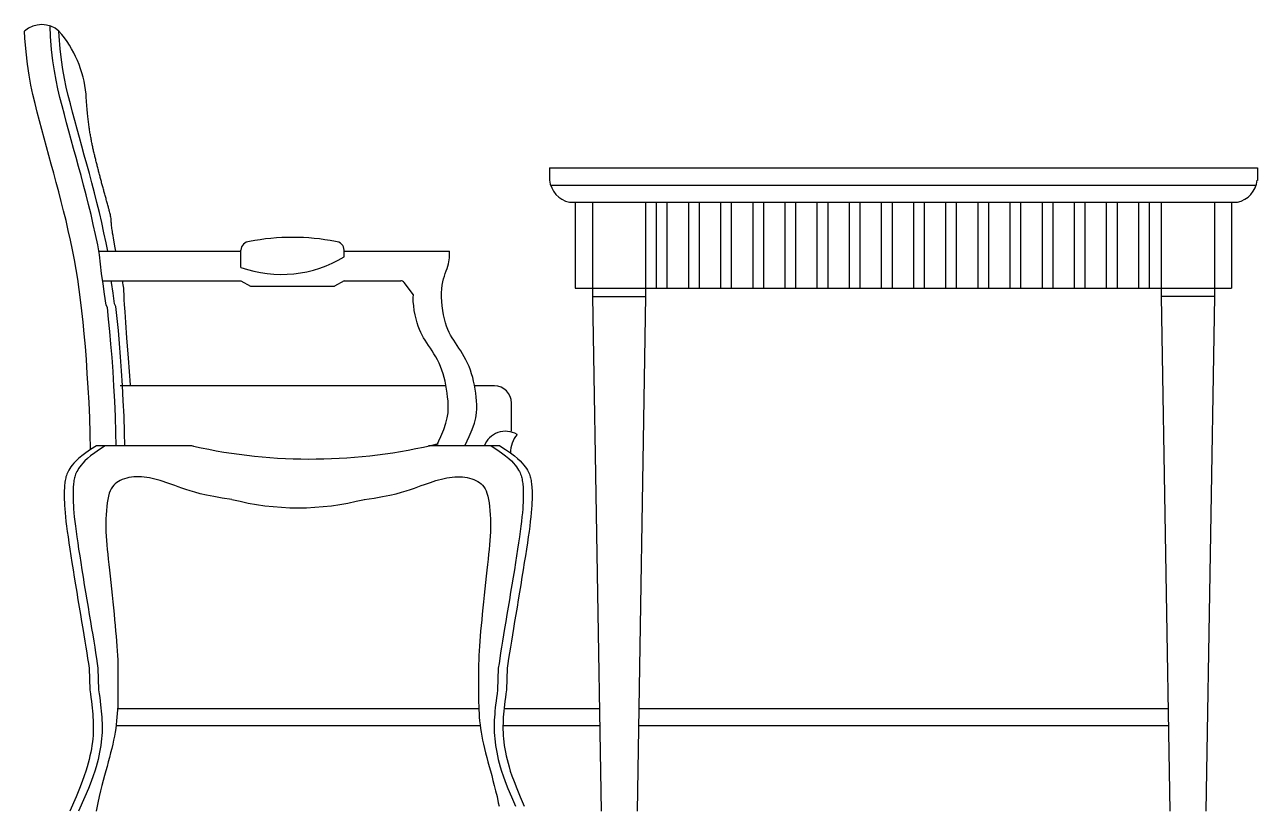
# Model space of a CAD drawing. Header units: inches. Extents: x 10 to 52.5, y 12.2 to 37.
# Drawn here: x 25.987 to 27.425, y 27.7 to 28.617 of the extents above; entities that cross this region are included whole.
import ezdxf

# ---------------------------------------------------------------- set-up
doc = ezdxf.new("R2010")
doc.units = ezdxf.units.IN
doc.header["$MEASUREMENT"] = 0
doc.layers.add('02', color=2, linetype='Continuous')
doc.layers.add('1', color=1, linetype='Continuous')

msp = doc.modelspace()

# ---------------------------------------------------------------- linework, layer by layer
at = {"layer": '02'}
for p, q in [((26.017, 28.6031), (26.0165, 28.6152)), ((25.987, 28.6012), (25.9867, 28.6092)), ((25.9883, 28.5851), (25.987, 28.6012)), ((26.0181, 28.588), (26.017, 28.6031)), ((26.027, 28.6035), (26.0267, 28.6092)), ((26.0281, 28.5888), (26.027, 28.6035)), ((25.9899, 28.5707), (25.9883, 28.5851)), ((26.0196, 28.5748), (26.0181, 28.588)), ((26.0295, 28.5759), (26.0281, 28.5888)), ((25.9918, 28.5579), (25.9899, 28.5707)), ((26.0214, 28.563), (26.0196, 28.5748)), ((26.0312, 28.5644), (26.0295, 28.5759)), ((25.9939, 28.5461), (25.9918, 28.5579)), ((26.0233, 28.5522), (26.0214, 28.563)), ((26.0332, 28.554), (26.0312, 28.5644)), ((25.9963, 28.5352), (25.9939, 28.5461)), ((26.0255, 28.542), (26.0233, 28.5522)), ((26.0279, 28.532), (26.0255, 28.542)), ((26.0353, 28.5441), (26.0332, 28.554)), ((26.0376, 28.5343), (26.0353, 28.5441)), ((25.9988, 28.5248), (25.9963, 28.5352)), ((26.0304, 28.5221), (26.0279, 28.532)), ((26.0401, 28.5245), (26.0376, 28.5343)), ((26.0585, 28.5334), (26.0584, 28.5356)), ((26.0586, 28.5311), (26.0585, 28.5334)), ((26.0587, 28.5287), (26.0586, 28.5311)), ((26.0589, 28.5262), (26.0587, 28.5287)), ((26.0013, 28.5146), (25.9988, 28.5248)), ((26.004, 28.5045), (26.0013, 28.5146)), ((26.033, 28.5122), (26.0304, 28.5221)), ((26.0426, 28.5147), (26.0401, 28.5245)), ((26.0452, 28.5049), (26.0426, 28.5147)), ((26.0591, 28.5238), (26.0589, 28.5262)), ((26.0593, 28.5214), (26.0591, 28.5238)), ((26.0595, 28.519), (26.0593, 28.5214)), ((26.0597, 28.5167), (26.0595, 28.519)), ((26.0599, 28.5146), (26.0597, 28.5167)), ((26.0601, 28.5126), (26.0599, 28.5146)), ((26.0066, 28.4945), (26.004, 28.5045)), ((26.0356, 28.5023), (26.033, 28.5122)), ((26.0383, 28.4925), (26.0356, 28.5023)), ((26.0479, 28.4951), (26.0452, 28.5049)), ((26.0603, 28.5108), (26.0601, 28.5126)), ((26.0604, 28.509), (26.0603, 28.5108)), ((26.0606, 28.5073), (26.0604, 28.509)), ((26.0608, 28.5057), (26.0606, 28.5073)), ((26.061, 28.5041), (26.0608, 28.5057)), ((26.0612, 28.5026), (26.061, 28.5041)), ((26.0614, 28.501), (26.0612, 28.5026)), ((26.0616, 28.4996), (26.0614, 28.501)), ((26.0618, 28.4981), (26.0616, 28.4996)), ((26.0093, 28.4845), (26.0066, 28.4945)), ((26.0121, 28.4745), (26.0093, 28.4845)), ((26.041, 28.4825), (26.0383, 28.4925)), ((26.0507, 28.4851), (26.0479, 28.4951)), ((26.0535, 28.475), (26.0507, 28.4851)), ((26.062, 28.4966), (26.0618, 28.4981)), ((26.0622, 28.4952), (26.062, 28.4966)), ((26.0625, 28.4938), (26.0622, 28.4952)), ((26.0627, 28.4924), (26.0625, 28.4938)), ((26.0629, 28.491), (26.0627, 28.4924)), ((26.0631, 28.4897), (26.0629, 28.491)), ((26.0634, 28.4883), (26.0631, 28.4897)), ((26.0636, 28.487), (26.0634, 28.4883)), ((26.0638, 28.4857), (26.0636, 28.487)), ((26.0641, 28.4844), (26.0638, 28.4857)), ((26.0643, 28.4831), (26.0641, 28.4844)), ((26.0149, 28.4643), (26.0121, 28.4745)), ((26.0438, 28.4724), (26.041, 28.4825)), ((26.0467, 28.4621), (26.0438, 28.4724)), ((26.0563, 28.4648), (26.0535, 28.475)), ((26.0646, 28.4818), (26.0643, 28.4831)), ((26.0648, 28.4805), (26.0646, 28.4818)), ((26.0651, 28.4792), (26.0648, 28.4805)), ((26.0653, 28.478), (26.0651, 28.4792)), ((26.0656, 28.4767), (26.0653, 28.478)), ((26.0659, 28.4755), (26.0656, 28.4767)), ((26.0661, 28.4742), (26.0659, 28.4755)), ((26.0664, 28.473), (26.0661, 28.4742)), ((26.0667, 28.4717), (26.0664, 28.473)), ((26.067, 28.4705), (26.0667, 28.4717)), ((26.0672, 28.4693), (26.067, 28.4705)), ((26.0178, 28.4541), (26.0149, 28.4643)), ((26.0496, 28.4516), (26.0467, 28.4621)), ((26.0592, 28.4542), (26.0563, 28.4648)), ((26.0675, 28.4681), (26.0672, 28.4693)), ((26.0678, 28.4668), (26.0675, 28.4681)), ((26.0681, 28.4656), (26.0678, 28.4668)), ((26.0684, 28.4644), (26.0681, 28.4656)), ((26.0687, 28.4632), (26.0684, 28.4644)), ((26.069, 28.4619), (26.0687, 28.4632)), ((26.0693, 28.4607), (26.069, 28.4619)), ((26.0696, 28.4595), (26.0693, 28.4607)), ((26.0699, 28.4583), (26.0696, 28.4595)), ((26.0702, 28.457), (26.0699, 28.4583)), ((26.0705, 28.4558), (26.0702, 28.457)), ((26.0708, 28.4546), (26.0705, 28.4558)), ((26.0207, 28.4436), (26.0178, 28.4541)), ((26.0236, 28.4329), (26.0207, 28.4436)), ((26.0525, 28.4408), (26.0496, 28.4516)), ((26.0622, 28.4434), (26.0592, 28.4542)), ((26.0651, 28.4323), (26.0622, 28.4434)), ((26.0711, 28.4534), (26.0708, 28.4546)), ((26.0714, 28.4521), (26.0711, 28.4534)), ((26.0717, 28.4509), (26.0714, 28.4521)), ((26.072, 28.4497), (26.0717, 28.4509)), ((26.0724, 28.4485), (26.072, 28.4497)), ((26.0727, 28.4472), (26.0724, 28.4485)), ((26.073, 28.446), (26.0727, 28.4472)), ((26.0733, 28.4448), (26.073, 28.446)), ((26.0736, 28.4436), (26.0733, 28.4448)), ((26.0739, 28.4423), (26.0736, 28.4436)), ((26.0743, 28.4411), (26.0739, 28.4423)), ((26.0746, 28.4399), (26.0743, 28.4411)), ((26.5989, 28.4497), (27.4246, 28.4497)), ((26.5989, 28.4497), (26.5989, 28.4353)), ((27.4246, 28.4497), (27.4246, 28.4353)), ((26.0265, 28.4219), (26.0236, 28.4329)), ((26.0555, 28.4297), (26.0525, 28.4408)), ((26.0584, 28.4185), (26.0555, 28.4297)), ((26.0681, 28.4209), (26.0651, 28.4323)), ((26.0749, 28.4387), (26.0746, 28.4399)), ((26.0752, 28.4374), (26.0749, 28.4387)), ((26.0756, 28.4362), (26.0752, 28.4374)), ((26.0759, 28.435), (26.0756, 28.4362)), ((26.0762, 28.4338), (26.0759, 28.435)), ((26.0765, 28.4325), (26.0762, 28.4338)), ((26.0769, 28.4313), (26.0765, 28.4325)), ((26.0772, 28.4301), (26.0769, 28.4313)), ((26.0775, 28.4289), (26.0772, 28.4301)), ((26.0779, 28.4276), (26.0775, 28.4289)), ((26.0782, 28.4264), (26.0779, 28.4276)), ((26.6002, 28.4297), (27.4233, 28.4297)), ((26.0294, 28.4108), (26.0265, 28.4219)), ((26.0613, 28.407), (26.0584, 28.4185)), ((26.071, 28.4094), (26.0681, 28.4209)), ((26.0785, 28.4252), (26.0782, 28.4264)), ((26.0789, 28.4239), (26.0785, 28.4252)), ((26.0792, 28.4227), (26.0789, 28.4239)), ((26.0796, 28.4215), (26.0792, 28.4227)), ((26.0799, 28.4202), (26.0796, 28.4215)), ((26.0802, 28.419), (26.0799, 28.4202)), ((26.0806, 28.4178), (26.0802, 28.419)), ((26.0809, 28.4165), (26.0806, 28.4178)), ((26.0813, 28.4153), (26.0809, 28.4165)), ((26.0816, 28.414), (26.0813, 28.4153)), ((26.0819, 28.4128), (26.0816, 28.414)), ((26.0823, 28.4115), (26.0819, 28.4128)), ((26.0322, 28.3996), (26.0294, 28.4108)), ((26.035, 28.3883), (26.0322, 28.3996)), ((26.0641, 28.3954), (26.0613, 28.407)), ((26.0739, 28.3978), (26.071, 28.4094)), ((26.0766, 28.386), (26.0739, 28.3978)), ((26.0826, 28.4103), (26.0823, 28.4115)), ((26.083, 28.409), (26.0826, 28.4103)), ((26.0833, 28.4078), (26.083, 28.409)), ((26.0837, 28.4065), (26.0833, 28.4078)), ((26.084, 28.4052), (26.0837, 28.4065)), ((26.0844, 28.404), (26.084, 28.4052)), ((26.0847, 28.4027), (26.0844, 28.404)), ((26.0851, 28.4014), (26.0847, 28.4027)), ((26.0854, 28.4001), (26.0851, 28.4014)), ((26.0858, 28.3989), (26.0854, 28.4001)), ((26.0861, 28.3976), (26.0858, 28.3989)), ((26.6221, 28.4097), (27.4013, 28.4097)), ((26.6289, 28.4097), (26.6289, 28.3097)), ((26.6489, 28.4097), (26.6489, 28.2997)), ((26.711, 28.4097), (26.711, 28.2997)), ((27.3124, 28.4097), (27.3124, 28.2997)), ((27.3746, 28.4097), (27.3746, 28.2997)), ((27.3946, 28.4097), (27.3946, 28.3097)), ((26.0376, 28.3769), (26.035, 28.3883)), ((26.0668, 28.3838), (26.0641, 28.3954)), ((26.0694, 28.3721), (26.0668, 28.3838)), ((26.0792, 28.3742), (26.0766, 28.386)), ((26.0865, 28.3963), (26.0861, 28.3976)), ((26.0867, 28.395), (26.0865, 28.3963)), ((26.087, 28.3936), (26.0867, 28.395)), ((26.0873, 28.3923), (26.087, 28.3936)), ((26.0875, 28.3909), (26.0873, 28.3923)), ((26.0876, 28.3895), (26.0875, 28.3909)), ((26.0877, 28.3881), (26.0876, 28.3895)), ((26.0878, 28.3867), (26.0877, 28.3881)), ((26.0879, 28.3852), (26.0878, 28.3867)), ((26.088, 28.3837), (26.0879, 28.3852)), ((26.0881, 28.3822), (26.088, 28.3837)), ((26.0402, 28.3655), (26.0376, 28.3769)), ((26.0719, 28.3603), (26.0694, 28.3721)), ((26.0817, 28.3623), (26.0792, 28.3742)), ((26.0883, 28.3806), (26.0881, 28.3822)), ((26.0884, 28.3791), (26.0883, 28.3806)), ((26.0887, 28.3775), (26.0884, 28.3791)), ((26.089, 28.3757), (26.0887, 28.3775)), ((26.0893, 28.3736), (26.089, 28.3757)), ((26.0898, 28.371), (26.0893, 28.3736)), ((26.0904, 28.3677), (26.0898, 28.371)), ((26.0425, 28.3541), (26.0402, 28.3655)), ((26.0742, 28.3485), (26.0719, 28.3603)), ((26.0836, 28.3526), (26.0817, 28.3623)), ((26.0911, 28.3637), (26.0904, 28.3677)), ((26.0919, 28.3587), (26.0911, 28.3637)), ((26.0929, 28.3526), (26.0919, 28.3587)), ((26.0447, 28.3428), (26.0425, 28.3541)), ((26.0467, 28.3314), (26.0447, 28.3428)), ((26.0734, 28.3526), (26.239, 28.3526)), ((26.0763, 28.3267), (26.0742, 28.3485)), ((26.239, 28.3338), (26.239, 28.3539)), ((26.3594, 28.3461), (26.3594, 28.3539)), ((26.3594, 28.3526), (26.4823, 28.3526)), ((26.481, 28.3378), (26.4815, 28.3403)), ((26.4815, 28.3403), (26.4818, 28.3428)), ((26.4818, 28.3428), (26.4821, 28.3451)), ((26.4821, 28.3451), (26.4822, 28.3473)), ((26.4822, 28.3473), (26.4823, 28.3492)), ((26.4823, 28.3524), (26.4823, 28.3526)), ((26.4823, 28.3509), (26.4823, 28.3524)), ((26.4823, 28.3492), (26.4823, 28.3509)), ((26.0486, 28.3199), (26.0467, 28.3314)), ((26.0782, 28.3147), (26.0763, 28.3267)), ((26.4764, 28.3237), (26.4774, 28.3268)), ((26.4774, 28.3268), (26.4785, 28.3297)), ((26.4785, 28.3297), (26.4794, 28.3324)), ((26.4794, 28.3324), (26.4803, 28.3351)), ((26.4803, 28.3351), (26.481, 28.3378)), ((26.0503, 28.3081), (26.0486, 28.3199)), ((26.0776, 28.3183), (26.239, 28.3183)), ((26.08, 28.3025), (26.0782, 28.3147)), ((26.0881, 28.3162), (26.0877, 28.3183)), ((26.0899, 28.3039), (26.0881, 28.3162)), ((26.1014, 28.3159), (26.1011, 28.3183)), ((26.1017, 28.3136), (26.1014, 28.3159)), ((26.1019, 28.3115), (26.1017, 28.3136)), ((26.1022, 28.3094), (26.1019, 28.3115)), ((26.239, 28.3183), (26.2503, 28.3118)), ((26.2503, 28.3118), (26.3482, 28.3118)), ((26.3594, 28.3183), (26.3482, 28.3118)), ((26.3594, 28.3183), (26.4253, 28.3183)), ((26.4403, 28.3018), (26.4293, 28.3163)), ((26.4732, 28.3088), (26.4737, 28.313)), ((26.4737, 28.313), (26.4744, 28.3169)), ((26.4744, 28.3169), (26.4753, 28.3204)), ((26.4753, 28.3204), (26.4764, 28.3237)), ((26.0519, 28.296), (26.0503, 28.3081)), ((26.0816, 28.2899), (26.08, 28.3025)), ((26.0916, 28.2912), (26.0899, 28.3039)), ((26.1023, 28.3074), (26.1022, 28.3094)), ((26.1025, 28.3054), (26.1023, 28.3074)), ((26.1026, 28.3034), (26.1025, 28.3054)), ((26.1027, 28.3014), (26.1026, 28.3034)), ((26.1027, 28.2991), (26.1027, 28.3014)), ((26.1029, 28.2958), (26.1027, 28.2991)), ((26.4397, 28.2941), (26.44, 28.2988)), ((26.44, 28.2988), (26.4403, 28.3018)), ((26.4729, 28.3041), (26.4732, 28.3088)), ((26.473, 28.2992), (26.4729, 28.3041)), ((26.4732, 28.2941), (26.473, 28.2992)), ((26.6289, 28.3097), (27.3946, 28.3097)), ((26.6489, 28.2997), (26.659, 27.6997)), ((26.6489, 28.2997), (26.711, 28.2997)), ((26.711, 28.2997), (26.701, 27.6997)), ((27.3124, 28.2997), (27.3225, 27.6997)), ((27.3746, 28.2997), (27.3124, 28.2997)), ((27.3746, 28.2997), (27.3645, 27.6997)), ((26.0534, 28.2833), (26.0519, 28.296)), ((26.0548, 28.2701), (26.0534, 28.2833)), ((26.0832, 28.2869), (26.0816, 28.2899)), ((26.0846, 28.2734), (26.0832, 28.2869)), ((26.0931, 28.2881), (26.0916, 28.2912)), ((26.0946, 28.2744), (26.0931, 28.2881)), ((26.1032, 28.2905), (26.1029, 28.2958)), ((26.1038, 28.282), (26.1032, 28.2905)), ((26.4405, 28.2889), (26.4397, 28.2941)), ((26.4405, 28.2889), (26.4405, 28.2889)), ((26.4412, 28.2837), (26.4405, 28.2889)), ((26.4421, 28.2786), (26.4412, 28.2837)), ((26.4737, 28.2889), (26.4732, 28.2941)), ((26.4744, 28.2837), (26.4737, 28.2889)), ((26.4753, 28.2786), (26.4744, 28.2837)), ((26.0562, 28.2563), (26.0548, 28.2701)), ((26.086, 28.2592), (26.0846, 28.2734)), ((26.096, 28.2601), (26.0946, 28.2744)), ((26.1047, 28.2694), (26.1038, 28.282)), ((26.106, 28.2517), (26.1047, 28.2694)), ((26.4432, 28.2737), (26.4421, 28.2786)), ((26.4444, 28.2692), (26.4432, 28.2737)), ((26.4457, 28.2651), (26.4444, 28.2692)), ((26.4764, 28.2737), (26.4753, 28.2786)), ((26.4776, 28.2692), (26.4764, 28.2737)), ((26.4789, 28.2651), (26.4776, 28.2692)), ((26.0575, 28.2416), (26.0562, 28.2563)), ((26.0873, 28.2443), (26.086, 28.2592)), ((26.0973, 28.2452), (26.096, 28.2601)), ((26.4472, 28.2614), (26.4457, 28.2651)), ((26.4487, 28.258), (26.4472, 28.2614)), ((26.4504, 28.2548), (26.4487, 28.258)), ((26.4521, 28.2517), (26.4504, 28.2548)), ((26.4804, 28.2614), (26.4789, 28.2651)), ((26.4819, 28.258), (26.4804, 28.2614)), ((26.4836, 28.2548), (26.4819, 28.258)), ((26.4853, 28.2517), (26.4836, 28.2548)), ((26.0587, 28.2263), (26.0575, 28.2416)), ((26.0886, 28.2287), (26.0873, 28.2443)), ((26.0986, 28.2295), (26.0973, 28.2452)), ((26.1079, 28.2279), (26.106, 28.2517)), ((26.454, 28.2488), (26.4521, 28.2517)), ((26.4559, 28.2459), (26.454, 28.2488)), ((26.4579, 28.2429), (26.4559, 28.2459)), ((26.46, 28.2398), (26.4579, 28.2429)), ((26.462, 28.2365), (26.46, 28.2398)), ((26.4872, 28.2488), (26.4853, 28.2517)), ((26.4891, 28.2459), (26.4872, 28.2488)), ((26.4911, 28.2429), (26.4891, 28.2459)), ((26.4932, 28.2398), (26.4911, 28.2429)), ((26.4953, 28.2365), (26.4932, 28.2398)), ((26.0598, 28.2102), (26.0587, 28.2263)), ((26.0898, 28.2124), (26.0886, 28.2287)), ((26.0997, 28.2131), (26.0986, 28.2295)), ((26.1103, 28.1969), (26.1079, 28.2279)), ((26.4641, 28.2332), (26.462, 28.2365)), ((26.4662, 28.2296), (26.4641, 28.2332)), ((26.4682, 28.226), (26.4662, 28.2296)), ((26.4701, 28.2222), (26.4682, 28.226)), ((26.4973, 28.2332), (26.4953, 28.2365)), ((26.4994, 28.2296), (26.4973, 28.2332)), ((26.5014, 28.226), (26.4994, 28.2296)), ((26.5033, 28.2222), (26.5014, 28.226)), ((26.0908, 28.1954), (26.0898, 28.2124)), ((26.1008, 28.196), (26.0997, 28.2131)), ((26.4718, 28.2183), (26.4701, 28.2222)), ((26.4735, 28.2141), (26.4718, 28.2183)), ((26.4749, 28.2099), (26.4735, 28.2141)), ((26.5051, 28.2183), (26.5033, 28.2222)), ((26.5067, 28.2141), (26.5051, 28.2183)), ((26.5081, 28.2099), (26.5067, 28.2141)), ((26.0609, 28.1935), (26.0598, 28.2102)), ((26.4761, 28.2055), (26.4749, 28.2099)), ((26.4772, 28.201), (26.4761, 28.2055)), ((26.4781, 28.1965), (26.4772, 28.201)), ((26.4789, 28.1919), (26.4781, 28.1965)), ((26.5093, 28.2055), (26.5081, 28.2099)), ((26.5104, 28.201), (26.5093, 28.2055)), ((26.5114, 28.1965), (26.5104, 28.201)), ((26.5121, 28.1919), (26.5114, 28.1965)), ((26.0618, 28.1762), (26.0609, 28.1935)), ((26.0918, 28.1779), (26.0908, 28.1954)), ((26.4783, 28.1956), (26.0982, 28.1956)), ((26.1018, 28.1784), (26.1008, 28.196)), ((26.4796, 28.1873), (26.4789, 28.1919)), ((26.4801, 28.1827), (26.4796, 28.1873)), ((26.4806, 28.1782), (26.4801, 28.1827)), ((26.5346, 28.1956), (26.5115, 28.1956)), ((26.5128, 28.1873), (26.5121, 28.1919)), ((26.5133, 28.1827), (26.5128, 28.1873)), ((26.5138, 28.1782), (26.5133, 28.1827)), ((26.0626, 28.1584), (26.0618, 28.1762)), ((26.0926, 28.1598), (26.0918, 28.1779)), ((26.1026, 28.1602), (26.1018, 28.1784)), ((26.4809, 28.1737), (26.4806, 28.1782)), ((26.4806, 28.1641), (26.4809, 28.169)), ((26.4809, 28.169), (26.4809, 28.1737)), ((26.5141, 28.1737), (26.5138, 28.1782)), ((26.5138, 28.1641), (26.5141, 28.169)), ((26.5141, 28.169), (26.5141, 28.1737)), ((26.5546, 28.1428), (26.5546, 28.1756)), ((26.0632, 28.1401), (26.0626, 28.1584)), ((26.0932, 28.1412), (26.0926, 28.1598)), ((26.1032, 28.1415), (26.1026, 28.1602)), ((26.4781, 28.1522), (26.4797, 28.1585)), ((26.4797, 28.1585), (26.4806, 28.1641)), ((26.5113, 28.1522), (26.5129, 28.1585)), ((26.5129, 28.1585), (26.5138, 28.1641)), ((26.0637, 28.1214), (26.0632, 28.1401)), ((26.0936, 28.1256), (26.0932, 28.1412)), ((26.1036, 28.1256), (26.1032, 28.1415)), ((26.4721, 28.1365), (26.4756, 28.145)), ((26.4756, 28.145), (26.4781, 28.1522)), ((26.5053, 28.1365), (26.5088, 28.145)), ((26.5088, 28.145), (26.5113, 28.1522)), ((26.0704, 28.1256), (26.0637, 28.1214)), ((26.1816, 28.1256), (26.0704, 28.1256)), ((26.0807, 28.1256), (26.074, 28.1214)), ((26.541, 28.1256), (26.4576, 28.1256)), ((26.4674, 28.1266), (26.4721, 28.1365)), ((26.5006, 28.1266), (26.5053, 28.1365)), ((26.5307, 28.1256), (26.5374, 28.1214)), ((26.541, 28.1256), (26.5477, 28.1214)), ((26.0497, 28.111), (26.0467, 28.1082)), ((26.0535, 28.1141), (26.0497, 28.111)), ((26.0581, 28.1175), (26.0535, 28.1141)), ((26.06, 28.111), (26.0569, 28.1082)), ((26.0637, 28.1214), (26.0581, 28.1175)), ((26.0637, 28.1141), (26.06, 28.111)), ((26.0684, 28.1175), (26.0637, 28.1141)), ((26.074, 28.1214), (26.0684, 28.1175)), ((26.5374, 28.1214), (26.543, 28.1175)), ((26.543, 28.1175), (26.5477, 28.1141)), ((26.5477, 28.1214), (26.5533, 28.1175)), ((26.5477, 28.1141), (26.5514, 28.111)), ((26.5514, 28.111), (26.5545, 28.1082)), ((26.5533, 28.1175), (26.558, 28.1141)), ((26.558, 28.1141), (26.5617, 28.111)), ((26.5617, 28.111), (26.5647, 28.1082)), ((26.0373, 28.0959), (26.0365, 28.0943)), ((26.0383, 28.0976), (26.0373, 28.0959)), ((26.0394, 28.0994), (26.0383, 28.0976)), ((26.0407, 28.1013), (26.0394, 28.0994)), ((26.0423, 28.1034), (26.0407, 28.1013)), ((26.0442, 28.1057), (26.0423, 28.1034)), ((26.0467, 28.1082), (26.0442, 28.1057)), ((26.0476, 28.0959), (26.0468, 28.0943)), ((26.0486, 28.0976), (26.0476, 28.0959)), ((26.0497, 28.0994), (26.0486, 28.0976)), ((26.051, 28.1013), (26.0497, 28.0994)), ((26.0526, 28.1034), (26.051, 28.1013)), ((26.0545, 28.1057), (26.0526, 28.1034)), ((26.0569, 28.1082), (26.0545, 28.1057)), ((26.5545, 28.1082), (26.5569, 28.1057)), ((26.5569, 28.1057), (26.5588, 28.1034)), ((26.5588, 28.1034), (26.5604, 28.1013)), ((26.5604, 28.1013), (26.5617, 28.0994)), ((26.5617, 28.0994), (26.5629, 28.0976)), ((26.5629, 28.0976), (26.5638, 28.0959)), ((26.5638, 28.0959), (26.5646, 28.0943)), ((26.5647, 28.1082), (26.5672, 28.1057)), ((26.5672, 28.1057), (26.5691, 28.1034)), ((26.5691, 28.1034), (26.5707, 28.1013)), ((26.5707, 28.1013), (26.572, 28.0994)), ((26.572, 28.0994), (26.5731, 28.0976)), ((26.5731, 28.0976), (26.5741, 28.0959)), ((26.5741, 28.0959), (26.5749, 28.0943)), ((26.0335, 28.082), (26.0333, 28.0802)), ((26.0337, 28.0836), (26.0335, 28.082)), ((26.0339, 28.0852), (26.0337, 28.0836)), ((26.0342, 28.0868), (26.0339, 28.0852)), ((26.0346, 28.0883), (26.0342, 28.0868)), ((26.0349, 28.0897), (26.0346, 28.0883)), ((26.0354, 28.0912), (26.0349, 28.0897)), ((26.0359, 28.0927), (26.0354, 28.0912)), ((26.0365, 28.0943), (26.0359, 28.0927)), ((26.0438, 28.082), (26.0436, 28.0802)), ((26.044, 28.0836), (26.0438, 28.082)), ((26.0442, 28.0852), (26.044, 28.0836)), ((26.0445, 28.0868), (26.0442, 28.0852)), ((26.0448, 28.0883), (26.0445, 28.0868)), ((26.0452, 28.0897), (26.0448, 28.0883)), ((26.0457, 28.0912), (26.0452, 28.0897)), ((26.0462, 28.0927), (26.0457, 28.0912)), ((26.0468, 28.0943), (26.0462, 28.0927)), ((26.0922, 28.0815), (26.0906, 28.0799)), ((26.0941, 28.083), (26.0922, 28.0815)), ((26.0961, 28.0843), (26.0941, 28.083)), ((26.0983, 28.0855), (26.0961, 28.0843)), ((26.1006, 28.0865), (26.0983, 28.0855)), ((26.1031, 28.0874), (26.1006, 28.0865)), ((26.1057, 28.0881), (26.1031, 28.0874)), ((26.1084, 28.0887), (26.1057, 28.0881)), ((26.1112, 28.0892), (26.1084, 28.0887)), ((26.1141, 28.0895), (26.1112, 28.0892)), ((26.1171, 28.0897), (26.1141, 28.0895)), ((26.1201, 28.0897), (26.1171, 28.0897)), ((26.1231, 28.0895), (26.1201, 28.0897)), ((26.1262, 28.0893), (26.1231, 28.0895)), ((26.1292, 28.0889), (26.1262, 28.0893)), ((26.1324, 28.0884), (26.1292, 28.0889)), ((26.1355, 28.0877), (26.1324, 28.0884)), ((26.1386, 28.087), (26.1355, 28.0877)), ((26.1418, 28.0862), (26.1386, 28.087)), ((26.1449, 28.0853), (26.1418, 28.0862)), ((26.1481, 28.0843), (26.1449, 28.0853)), ((26.1514, 28.0832), (26.1481, 28.0843)), ((26.1548, 28.082), (26.1514, 28.0832)), ((26.1583, 28.0807), (26.1548, 28.082)), ((26.4531, 28.0807), (26.4567, 28.082)), ((26.4567, 28.082), (26.46, 28.0832)), ((26.46, 28.0832), (26.4633, 28.0843)), ((26.4633, 28.0843), (26.4665, 28.0853)), ((26.4665, 28.0853), (26.4696, 28.0862)), ((26.4696, 28.0862), (26.4728, 28.087)), ((26.4728, 28.087), (26.4759, 28.0877)), ((26.4759, 28.0877), (26.4791, 28.0884)), ((26.4791, 28.0884), (26.4822, 28.0889)), ((26.4822, 28.0889), (26.4853, 28.0893)), ((26.4853, 28.0893), (26.4883, 28.0895)), ((26.4883, 28.0895), (26.4913, 28.0897)), ((26.4913, 28.0897), (26.4943, 28.0897)), ((26.4943, 28.0897), (26.4973, 28.0895)), ((26.4973, 28.0895), (26.5002, 28.0892)), ((26.5002, 28.0892), (26.503, 28.0887)), ((26.503, 28.0887), (26.5057, 28.0881)), ((26.5057, 28.0881), (26.5083, 28.0874)), ((26.5083, 28.0874), (26.5108, 28.0865)), ((26.5108, 28.0865), (26.5131, 28.0855)), ((26.5131, 28.0855), (26.5153, 28.0843)), ((26.5153, 28.0843), (26.5173, 28.083)), ((26.5173, 28.083), (26.5192, 28.0815)), ((26.5192, 28.0815), (26.5209, 28.0799)), ((26.5646, 28.0943), (26.5652, 28.0927)), ((26.5652, 28.0927), (26.5658, 28.0912)), ((26.5658, 28.0912), (26.5662, 28.0897)), ((26.5662, 28.0897), (26.5666, 28.0883)), ((26.5666, 28.0883), (26.5669, 28.0868)), ((26.5669, 28.0868), (26.5672, 28.0852)), ((26.5672, 28.0852), (26.5674, 28.0836)), ((26.5674, 28.0836), (26.5677, 28.082)), ((26.5677, 28.082), (26.5678, 28.0802)), ((26.5749, 28.0943), (26.5755, 28.0927)), ((26.5755, 28.0927), (26.576, 28.0912)), ((26.576, 28.0912), (26.5765, 28.0897)), ((26.5765, 28.0897), (26.5769, 28.0883)), ((26.5769, 28.0883), (26.5772, 28.0868)), ((26.5772, 28.0868), (26.5775, 28.0852)), ((26.5775, 28.0852), (26.5777, 28.0836)), ((26.5777, 28.0836), (26.5779, 28.082)), ((26.5779, 28.082), (26.5781, 28.0802)), ((26.0329, 28.0741), (26.0328, 28.0717)), ((26.0328, 28.0717), (26.0328, 28.0691)), ((26.0328, 28.0691), (26.0328, 28.0663)), ((26.033, 28.0762), (26.0329, 28.0741)), ((26.0331, 28.0783), (26.033, 28.0762)), ((26.0333, 28.0802), (26.0331, 28.0783)), ((26.0432, 28.0741), (26.0431, 28.0717)), ((26.0431, 28.0717), (26.0431, 28.0691)), ((26.0431, 28.0691), (26.0431, 28.0663)), ((26.0433, 28.0762), (26.0432, 28.0741)), ((26.0434, 28.0783), (26.0433, 28.0762)), ((26.0436, 28.0802), (26.0434, 28.0783)), ((26.0844, 28.0671), (26.0836, 28.0634)), ((26.0854, 28.0704), (26.0844, 28.0671)), ((26.0865, 28.0732), (26.0854, 28.0704)), ((26.0877, 28.0758), (26.0865, 28.0732)), ((26.089, 28.078), (26.0877, 28.0758)), ((26.0906, 28.0799), (26.089, 28.078)), ((26.162, 28.0794), (26.1583, 28.0807)), ((26.1659, 28.078), (26.162, 28.0794)), ((26.1701, 28.0765), (26.1659, 28.078)), ((26.1746, 28.0749), (26.1701, 28.0765)), ((26.1796, 28.0733), (26.1746, 28.0749)), ((26.1852, 28.0717), (26.1796, 28.0733)), ((26.1915, 28.07), (26.1852, 28.0717)), ((26.1989, 28.0683), (26.1915, 28.07)), ((26.2074, 28.0666), (26.1989, 28.0683)), ((26.404, 28.0666), (26.4125, 28.0683)), ((26.4125, 28.0683), (26.4199, 28.07)), ((26.4199, 28.07), (26.4263, 28.0717)), ((26.4263, 28.0717), (26.4318, 28.0733)), ((26.4318, 28.0733), (26.4368, 28.0749)), ((26.4368, 28.0749), (26.4413, 28.0765)), ((26.4413, 28.0765), (26.4455, 28.078)), ((26.4455, 28.078), (26.4494, 28.0794)), ((26.4494, 28.0794), (26.4531, 28.0807)), ((26.5209, 28.0799), (26.5224, 28.078)), ((26.5224, 28.078), (26.5237, 28.0758)), ((26.5237, 28.0758), (26.525, 28.0732)), ((26.525, 28.0732), (26.526, 28.0704)), ((26.526, 28.0704), (26.527, 28.0671)), ((26.527, 28.0671), (26.5278, 28.0634)), ((26.5678, 28.0802), (26.568, 28.0783)), ((26.568, 28.0783), (26.5681, 28.0762)), ((26.5681, 28.0762), (26.5682, 28.0741)), ((26.5682, 28.0741), (26.5683, 28.0717)), ((26.5683, 28.0717), (26.5683, 28.0691)), ((26.5683, 28.0691), (26.5683, 28.0663)), ((26.5781, 28.0802), (26.5783, 28.0783)), ((26.5783, 28.0783), (26.5784, 28.0762)), ((26.5784, 28.0762), (26.5785, 28.0741)), ((26.5785, 28.0741), (26.5786, 28.0717)), ((26.5786, 28.0717), (26.5786, 28.0691)), ((26.5786, 28.0691), (26.5786, 28.0663)), ((26.0328, 28.0663), (26.0329, 28.0633)), ((26.0329, 28.0633), (26.033, 28.0599)), ((26.033, 28.0599), (26.0332, 28.0562)), ((26.0332, 28.0562), (26.0335, 28.0522)), ((26.0431, 28.0663), (26.0431, 28.0633)), ((26.0431, 28.0633), (26.0433, 28.0599)), ((26.0433, 28.0599), (26.0435, 28.0562)), ((26.0435, 28.0562), (26.0438, 28.0522)), ((26.0824, 28.0549), (26.082, 28.0503)), ((26.0829, 28.0593), (26.0824, 28.0549)), ((26.0836, 28.0634), (26.0829, 28.0593)), ((26.2172, 28.0649), (26.2074, 28.0666)), ((26.2285, 28.0633), (26.2172, 28.0649)), ((26.3829, 28.0633), (26.3942, 28.0649)), ((26.3942, 28.0649), (26.404, 28.0666)), ((26.5278, 28.0634), (26.5285, 28.0593)), ((26.5285, 28.0593), (26.529, 28.0549)), ((26.529, 28.0549), (26.5295, 28.0503)), ((26.5679, 28.0562), (26.5677, 28.0522)), ((26.5681, 28.0599), (26.5679, 28.0562)), ((26.5683, 28.0633), (26.5681, 28.0599)), ((26.5683, 28.0663), (26.5683, 28.0633)), ((26.5782, 28.0562), (26.5779, 28.0522)), ((26.5784, 28.0599), (26.5782, 28.0562)), ((26.5785, 28.0633), (26.5784, 28.0599)), ((26.5786, 28.0663), (26.5785, 28.0633)), ((26.0335, 28.0522), (26.0339, 28.0477)), ((26.0339, 28.0477), (26.0343, 28.0429)), ((26.0343, 28.0429), (26.0349, 28.0377)), ((26.0438, 28.0522), (26.0441, 28.0477)), ((26.0441, 28.0477), (26.0446, 28.0429)), ((26.0446, 28.0429), (26.0452, 28.0377)), ((26.0816, 28.0454), (26.0814, 28.0405)), ((26.0814, 28.0405), (26.0814, 28.0355)), ((26.082, 28.0503), (26.0816, 28.0454)), ((26.5295, 28.0503), (26.5298, 28.0454)), ((26.5298, 28.0454), (26.53, 28.0405)), ((26.53, 28.0405), (26.53, 28.0355)), ((26.5668, 28.0429), (26.5662, 28.0377)), ((26.5673, 28.0477), (26.5668, 28.0429)), ((26.5677, 28.0522), (26.5673, 28.0477)), ((26.5771, 28.0429), (26.5765, 28.0377)), ((26.5776, 28.0477), (26.5771, 28.0429)), ((26.5779, 28.0522), (26.5776, 28.0477)), ((26.0349, 28.0377), (26.0356, 28.032)), ((26.0356, 28.032), (26.0364, 28.0259)), ((26.0364, 28.0259), (26.0373, 28.0195)), ((26.0452, 28.0377), (26.0459, 28.032)), ((26.0459, 28.032), (26.0467, 28.0259)), ((26.0467, 28.0259), (26.0476, 28.0195)), ((26.0814, 28.0355), (26.0814, 28.0305)), ((26.0814, 28.0305), (26.0815, 28.0255)), ((26.0815, 28.0255), (26.0818, 28.0206)), ((26.5299, 28.0255), (26.5296, 28.0206)), ((26.53, 28.0305), (26.5299, 28.0255)), ((26.53, 28.0355), (26.53, 28.0305)), ((26.5647, 28.0259), (26.5638, 28.0195)), ((26.5655, 28.032), (26.5647, 28.0259)), ((26.5662, 28.0377), (26.5655, 28.032)), ((26.575, 28.0259), (26.5741, 28.0195)), ((26.5758, 28.032), (26.575, 28.0259)), ((26.5765, 28.0377), (26.5758, 28.032)), ((26.0373, 28.0195), (26.0383, 28.0126)), ((26.0383, 28.0126), (26.0394, 28.0053)), ((26.0476, 28.0195), (26.0486, 28.0126)), ((26.0486, 28.0126), (26.0497, 28.0053)), ((26.0818, 28.0206), (26.0821, 28.0156)), ((26.0821, 28.0156), (26.0825, 28.0104)), ((26.0825, 28.0104), (26.083, 28.0051)), ((26.5289, 28.0104), (26.5284, 28.0051)), ((26.5293, 28.0156), (26.5289, 28.0104)), ((26.5296, 28.0206), (26.5293, 28.0156)), ((26.5628, 28.0126), (26.5617, 28.0053)), ((26.5638, 28.0195), (26.5628, 28.0126)), ((26.5731, 28.0126), (26.572, 28.0053)), ((26.5741, 28.0195), (26.5731, 28.0126)), ((26.0394, 28.0053), (26.0406, 27.9977)), ((26.0406, 27.9977), (26.0419, 27.9896)), ((26.0497, 28.0053), (26.0509, 27.9977)), ((26.0509, 27.9977), (26.0522, 27.9896)), ((26.083, 28.0051), (26.0836, 27.9995)), ((26.0836, 27.9995), (26.0842, 27.9937)), ((26.5278, 27.9995), (26.5272, 27.9937)), ((26.5284, 28.0051), (26.5278, 27.9995)), ((26.5605, 27.9977), (26.5592, 27.9896)), ((26.5617, 28.0053), (26.5605, 27.9977)), ((26.5708, 27.9977), (26.5695, 27.9896)), ((26.572, 28.0053), (26.5708, 27.9977)), ((26.0419, 27.9896), (26.0432, 27.9813)), ((26.0432, 27.9813), (26.0446, 27.9727)), ((26.0522, 27.9896), (26.0535, 27.9813)), ((26.0535, 27.9813), (26.0549, 27.9727)), ((26.0842, 27.9937), (26.0849, 27.9874)), ((26.0849, 27.9874), (26.0856, 27.9807)), ((26.0856, 27.9807), (26.0864, 27.9737)), ((26.5258, 27.9807), (26.525, 27.9737)), ((26.5265, 27.9874), (26.5258, 27.9807)), ((26.5272, 27.9937), (26.5265, 27.9874)), ((26.5579, 27.9813), (26.5565, 27.9727)), ((26.5592, 27.9896), (26.5579, 27.9813)), ((26.5682, 27.9813), (26.5668, 27.9727)), ((26.5695, 27.9896), (26.5682, 27.9813)), ((26.0446, 27.9727), (26.046, 27.9639)), ((26.0549, 27.9727), (26.0563, 27.9639)), ((26.0864, 27.9737), (26.0871, 27.9665)), ((26.0871, 27.9665), (26.0879, 27.959)), ((26.5243, 27.9665), (26.5235, 27.959)), ((26.525, 27.9737), (26.5243, 27.9665)), ((26.5565, 27.9727), (26.5551, 27.9639)), ((26.5668, 27.9727), (26.5654, 27.9639)), ((26.046, 27.9639), (26.0475, 27.9551)), ((26.0475, 27.9551), (26.0489, 27.9464)), ((26.0563, 27.9639), (26.0578, 27.9551)), ((26.0578, 27.9551), (26.0592, 27.9464)), ((26.0879, 27.959), (26.0887, 27.9516)), ((26.5235, 27.959), (26.5227, 27.9516)), ((26.5536, 27.9551), (26.5522, 27.9464)), ((26.5551, 27.9639), (26.5536, 27.9551)), ((26.5639, 27.9551), (26.5625, 27.9464)), ((26.5654, 27.9639), (26.5639, 27.9551)), ((26.0489, 27.9464), (26.0504, 27.9377)), ((26.0504, 27.9377), (26.0518, 27.9292)), ((26.0592, 27.9464), (26.0607, 27.9377)), ((26.0607, 27.9377), (26.0621, 27.9292)), ((26.0887, 27.9516), (26.0895, 27.9441)), ((26.0895, 27.9441), (26.0902, 27.9368)), ((26.5219, 27.9441), (26.5212, 27.9368)), ((26.5227, 27.9516), (26.5219, 27.9441)), ((26.5507, 27.9377), (26.5493, 27.9292)), ((26.5522, 27.9464), (26.5507, 27.9377)), ((26.561, 27.9377), (26.5596, 27.9292)), ((26.5625, 27.9464), (26.561, 27.9377)), ((26.0518, 27.9292), (26.0532, 27.9209)), ((26.0621, 27.9292), (26.0635, 27.9209)), ((26.0902, 27.9368), (26.091, 27.9296)), ((26.091, 27.9296), (26.0916, 27.9228)), ((26.5204, 27.9296), (26.5198, 27.9228)), ((26.5212, 27.9368), (26.5204, 27.9296)), ((26.5493, 27.9292), (26.5479, 27.9209)), ((26.5596, 27.9292), (26.5582, 27.9209)), ((26.0532, 27.9209), (26.0545, 27.913)), ((26.0545, 27.913), (26.0558, 27.9053)), ((26.0635, 27.9209), (26.0648, 27.913)), ((26.0648, 27.913), (26.0661, 27.9053)), ((26.0916, 27.9228), (26.0923, 27.9162)), ((26.0923, 27.9162), (26.0928, 27.9099)), ((26.0928, 27.9099), (26.0934, 27.9039)), ((26.5186, 27.9099), (26.518, 27.9039)), ((26.5191, 27.9162), (26.5186, 27.9099)), ((26.5198, 27.9228), (26.5191, 27.9162)), ((26.5466, 27.913), (26.5454, 27.9053)), ((26.5479, 27.9209), (26.5466, 27.913)), ((26.5569, 27.913), (26.5556, 27.9053)), ((26.5582, 27.9209), (26.5569, 27.913)), ((26.0558, 27.9053), (26.057, 27.8979)), ((26.057, 27.8979), (26.0581, 27.8909)), ((26.0661, 27.9053), (26.0673, 27.8979)), ((26.0673, 27.8979), (26.0684, 27.8909)), ((26.0934, 27.9039), (26.0939, 27.898)), ((26.0939, 27.898), (26.0943, 27.8923)), ((26.5176, 27.898), (26.5171, 27.8923)), ((26.518, 27.9039), (26.5176, 27.898)), ((26.5441, 27.8979), (26.543, 27.8909)), ((26.5454, 27.9053), (26.5441, 27.8979)), ((26.5544, 27.8979), (26.5533, 27.8909)), ((26.5556, 27.9053), (26.5544, 27.8979)), ((26.0581, 27.8909), (26.0592, 27.8843)), ((26.0592, 27.8843), (26.0602, 27.878)), ((26.0684, 27.8909), (26.0695, 27.8843)), ((26.0695, 27.8843), (26.0705, 27.878)), ((26.0943, 27.8923), (26.0946, 27.8868)), ((26.0946, 27.8868), (26.0949, 27.8814)), ((26.0949, 27.8814), (26.0952, 27.8761)), ((26.5165, 27.8814), (26.5163, 27.8761)), ((26.5168, 27.8868), (26.5165, 27.8814)), ((26.5171, 27.8923), (26.5168, 27.8868)), ((26.5419, 27.8843), (26.5409, 27.878)), ((26.543, 27.8909), (26.5419, 27.8843)), ((26.5522, 27.8843), (26.5512, 27.878)), ((26.5533, 27.8909), (26.5522, 27.8843)), ((26.0602, 27.878), (26.0611, 27.8721)), ((26.0611, 27.8721), (26.062, 27.8666)), ((26.062, 27.8666), (26.0627, 27.8415)), ((26.0705, 27.878), (26.0714, 27.8721)), ((26.0714, 27.8721), (26.0722, 27.8666)), ((26.0722, 27.8666), (26.073, 27.8415)), ((26.0952, 27.8761), (26.0953, 27.871)), ((26.0953, 27.871), (26.0954, 27.8459)), ((26.5161, 27.871), (26.516, 27.8459)), ((26.5163, 27.8761), (26.5161, 27.871)), ((26.5392, 27.8666), (26.5384, 27.8415)), ((26.54, 27.8721), (26.5392, 27.8666)), ((26.5409, 27.878), (26.54, 27.8721)), ((26.5495, 27.8666), (26.5487, 27.8415)), ((26.5503, 27.8721), (26.5495, 27.8666)), ((26.5512, 27.878), (26.5503, 27.8721)), ((26.0627, 27.8415), (26.0634, 27.8368)), ((26.073, 27.8415), (26.0737, 27.8368)), ((26.0954, 27.8459), (26.0955, 27.841)), ((26.0955, 27.841), (26.0955, 27.8361)), ((26.516, 27.8459), (26.5159, 27.841)), ((26.5159, 27.841), (26.5159, 27.8361)), ((26.5384, 27.8415), (26.5377, 27.8368)), ((26.5487, 27.8415), (26.548, 27.8368)), ((26.0634, 27.8368), (26.064, 27.8323)), ((26.064, 27.8323), (26.0645, 27.828)), ((26.0645, 27.828), (26.065, 27.824)), ((26.065, 27.824), (26.0654, 27.8202)), ((26.0737, 27.8368), (26.0743, 27.8323)), ((26.0743, 27.8323), (26.0748, 27.828)), ((26.0748, 27.828), (26.0753, 27.824)), ((26.0753, 27.824), (26.0757, 27.8202)), ((26.0953, 27.8268), (26.0952, 27.8223)), ((26.0954, 27.8314), (26.0953, 27.8268)), ((26.0955, 27.8361), (26.0954, 27.8314)), ((26.5159, 27.8361), (26.516, 27.8314)), ((26.516, 27.8314), (26.5161, 27.8268)), ((26.5161, 27.8268), (26.5163, 27.8223)), ((26.5361, 27.824), (26.5357, 27.8202)), ((26.5366, 27.828), (26.5361, 27.824)), ((26.5371, 27.8323), (26.5366, 27.828)), ((26.5377, 27.8368), (26.5371, 27.8323)), ((26.5464, 27.824), (26.546, 27.8202)), ((26.5469, 27.828), (26.5464, 27.824)), ((26.5474, 27.8323), (26.5469, 27.828)), ((26.548, 27.8368), (26.5474, 27.8323)), ((26.0654, 27.8202), (26.0658, 27.8165)), ((26.0658, 27.8165), (26.0661, 27.8128)), ((26.0661, 27.8128), (26.0664, 27.8093)), ((26.0664, 27.8093), (26.0666, 27.8058)), ((26.0757, 27.8202), (26.0761, 27.8165)), ((26.0761, 27.8165), (26.0764, 27.8128)), ((26.0764, 27.8128), (26.0767, 27.8093)), ((26.0767, 27.8093), (26.0769, 27.8058)), ((26.0944, 27.8093), (26.094, 27.805)), ((26.0947, 27.8136), (26.0944, 27.8093)), ((26.095, 27.8179), (26.0947, 27.8136)), ((26.0952, 27.8223), (26.095, 27.8179)), ((26.095, 27.8197), (26.5164, 27.8197)), ((26.5163, 27.8223), (26.5165, 27.8179)), ((26.5165, 27.8179), (26.5167, 27.8136)), ((26.5167, 27.8136), (26.517, 27.8093)), ((26.517, 27.8093), (26.5174, 27.805)), ((26.5347, 27.8093), (26.5345, 27.8058)), ((26.535, 27.8128), (26.5347, 27.8093)), ((26.5353, 27.8165), (26.535, 27.8128)), ((26.5357, 27.8202), (26.5353, 27.8165)), ((26.545, 27.8093), (26.5448, 27.8058)), ((26.5453, 27.8128), (26.545, 27.8093)), ((26.5456, 27.8165), (26.5453, 27.8128)), ((26.546, 27.8202), (26.5456, 27.8165)), ((26.5459, 27.8197), (26.657, 27.8197)), ((26.703, 27.8197), (27.3205, 27.8197)), ((26.0666, 27.8058), (26.0667, 27.8023)), ((26.0667, 27.8023), (26.0668, 27.7988)), ((26.0668, 27.7952), (26.0667, 27.7917)), ((26.0668, 27.7988), (26.0668, 27.7952)), ((26.0769, 27.8058), (26.077, 27.8023)), ((26.077, 27.8023), (26.0771, 27.7988)), ((26.0771, 27.7952), (26.077, 27.7917)), ((26.0771, 27.7988), (26.0771, 27.7952)), ((26.0929, 27.7963), (26.0922, 27.7919)), ((26.0935, 27.8007), (26.0929, 27.7963)), ((26.0934, 27.7997), (26.518, 27.7997)), ((26.094, 27.805), (26.0935, 27.8007)), ((26.5174, 27.805), (26.5179, 27.8007)), ((26.5179, 27.8007), (26.5185, 27.7963)), ((26.5185, 27.7963), (26.5192, 27.7919)), ((26.5344, 27.8023), (26.5343, 27.7988)), ((26.5343, 27.7988), (26.5343, 27.7952)), ((26.5343, 27.7952), (26.5344, 27.7917)), ((26.5345, 27.8058), (26.5344, 27.8023)), ((26.5447, 27.8023), (26.5446, 27.7988)), ((26.5446, 27.7997), (26.6573, 27.7997)), ((26.5446, 27.7988), (26.5446, 27.7952)), ((26.5446, 27.7952), (26.5447, 27.7917)), ((26.5448, 27.8058), (26.5447, 27.8023)), ((26.7026, 27.7997), (27.3208, 27.7997)), ((26.0657, 27.7805), (26.0652, 27.7766)), ((26.0662, 27.7843), (26.0657, 27.7805)), ((26.0665, 27.788), (26.0662, 27.7843)), ((26.0667, 27.7917), (26.0665, 27.788)), ((26.076, 27.7805), (26.0755, 27.7766)), ((26.0764, 27.7843), (26.076, 27.7805)), ((26.0768, 27.788), (26.0764, 27.7843)), ((26.077, 27.7917), (26.0768, 27.788)), ((26.0905, 27.7826), (26.0894, 27.7778)), ((26.0914, 27.7873), (26.0905, 27.7826)), ((26.0922, 27.7919), (26.0914, 27.7873)), ((26.5192, 27.7919), (26.52, 27.7873)), ((26.52, 27.7873), (26.5209, 27.7826)), ((26.5209, 27.7826), (26.522, 27.7778)), ((26.5344, 27.7917), (26.5346, 27.788)), ((26.5346, 27.788), (26.535, 27.7843)), ((26.535, 27.7843), (26.5354, 27.7805)), ((26.5354, 27.7805), (26.5359, 27.7766)), ((26.5447, 27.7917), (26.5449, 27.788)), ((26.5449, 27.788), (26.5452, 27.7843)), ((26.5452, 27.7843), (26.5457, 27.7805)), ((26.5457, 27.7805), (26.5462, 27.7766)), ((26.0638, 27.7686), (26.0629, 27.7645)), ((26.0646, 27.7727), (26.0638, 27.7686)), ((26.0652, 27.7766), (26.0646, 27.7727)), ((26.0741, 27.7686), (26.0732, 27.7645)), ((26.0748, 27.7727), (26.0741, 27.7686)), ((26.0755, 27.7766), (26.0748, 27.7727)), ((26.087, 27.7678), (26.0857, 27.7626)), ((26.0883, 27.7728), (26.087, 27.7678)), ((26.0894, 27.7778), (26.0883, 27.7728)), ((26.522, 27.7778), (26.5231, 27.7728)), ((26.5231, 27.7728), (26.5244, 27.7678)), ((26.5244, 27.7678), (26.5257, 27.7626)), ((26.5359, 27.7766), (26.5366, 27.7727)), ((26.5366, 27.7727), (26.5373, 27.7686)), ((26.5373, 27.7686), (26.5382, 27.7645)), ((26.5462, 27.7766), (26.5468, 27.7727)), ((26.5468, 27.7727), (26.5476, 27.7686)), ((26.5476, 27.7686), (26.5485, 27.7645)), ((26.0597, 27.7514), (26.0582, 27.7466)), ((26.0609, 27.7559), (26.0597, 27.7514)), ((26.062, 27.7602), (26.0609, 27.7559)), ((26.0629, 27.7645), (26.062, 27.7602)), ((26.07, 27.7514), (26.0685, 27.7466)), ((26.0712, 27.7559), (26.07, 27.7514)), ((26.0723, 27.7602), (26.0712, 27.7559)), ((26.0732, 27.7645), (26.0723, 27.7602)), ((26.0829, 27.7521), (26.0814, 27.7467)), ((26.0843, 27.7574), (26.0829, 27.7521)), ((26.0857, 27.7626), (26.0843, 27.7574)), ((26.5257, 27.7626), (26.5271, 27.7574)), ((26.5271, 27.7574), (26.5285, 27.7521)), ((26.5285, 27.7521), (26.53, 27.7467)), ((26.5382, 27.7645), (26.5392, 27.7602)), ((26.5392, 27.7602), (26.5402, 27.7559)), ((26.5402, 27.7559), (26.5415, 27.7514)), ((26.5415, 27.7514), (26.5429, 27.7466)), ((26.5485, 27.7645), (26.5494, 27.7602)), ((26.5494, 27.7602), (26.5505, 27.7559)), ((26.5505, 27.7559), (26.5517, 27.7514)), ((26.5517, 27.7514), (26.5532, 27.7466)), ((26.0563, 27.741), (26.0539, 27.7344)), ((26.0582, 27.7466), (26.0563, 27.741)), ((26.0666, 27.741), (26.0642, 27.7344)), ((26.0685, 27.7466), (26.0666, 27.741)), ((26.0799, 27.7413), (26.0784, 27.7357)), ((26.0814, 27.7467), (26.0799, 27.7413)), ((26.53, 27.7467), (26.5315, 27.7413)), ((26.5315, 27.7413), (26.533, 27.7357)), ((26.5429, 27.7466), (26.5448, 27.741)), ((26.5448, 27.741), (26.5473, 27.7344)), ((26.5532, 27.7466), (26.5551, 27.741)), ((26.5551, 27.741), (26.5575, 27.7344)), ((26.0507, 27.7264), (26.0467, 27.7167)), ((26.0539, 27.7344), (26.0507, 27.7264)), ((26.061, 27.7264), (26.057, 27.7167)), ((26.0642, 27.7344), (26.061, 27.7264)), ((26.0753, 27.7237), (26.0738, 27.717)), ((26.0769, 27.7299), (26.0753, 27.7237)), ((26.0784, 27.7357), (26.0769, 27.7299)), ((26.533, 27.7357), (26.5345, 27.7299)), ((26.5345, 27.7299), (26.5361, 27.7237)), ((26.5361, 27.7237), (26.5377, 27.717)), ((26.5473, 27.7344), (26.5504, 27.7264)), ((26.5504, 27.7264), (26.5544, 27.7167)), ((26.5575, 27.7344), (26.5607, 27.7264)), ((26.5607, 27.7264), (26.5647, 27.7167)), ((26.0467, 27.7167), (26.0393, 27.6997)), ((26.057, 27.7167), (26.0496, 27.6997)), ((26.0722, 27.7096), (26.0703, 27.6997)), ((26.0738, 27.717), (26.0722, 27.7096)), ((26.5377, 27.717), (26.5392, 27.7096)), ((26.5392, 27.7096), (26.54, 27.7056)), ((26.5544, 27.7167), (26.5592, 27.7056)), ((26.5647, 27.7167), (26.5695, 27.7056))]:
    msp.add_line(p, q, dxfattribs=at)
for centre, radius, start, end in [((26.0067, 28.5865), 0.0303, 48.5919, 131.4081), ((25.9272, 28.5229), 0.1318, 5.5668, 40.9389), ((26.629, 28.4393), 0.0304, 187.4035, 256.822), ((27.3944, 28.4393), 0.0304, 283.178, 352.5965), ((26.249, 28.3539), 0.01, 90, 180), ((26.2992, 28.1034), 0.2654, 79.0946, 100.9054), ((26.3494, 28.3539), 0.01, 0, 90), ((26.2863, 28.4663), 0.1407, 250.373, 301.3371), ((26.4253, 28.3133), 0.005, 37.1341, 90), ((26.5346, 28.1756), 0.02, 0, 90), ((26.5474, 28.1164), 0.0264, 58.9878, 159.6582), ((26.5909, 28.1162), 0.0376, 142.618, 178.0044), ((26.1816, 28.1156), 0.01, 77.4568, 90), ((26.3201, 28.7385), 0.6281, 257.4568, 283.7509), ((26.3057, 28.3598), 0.3063, 255.3976, 284.6024)]:
    msp.add_arc(centre, radius, start, end, dxfattribs=at)
at = {"layer": '1'}
for p, q in [((26.7238, 28.3097), (26.7238, 28.4097)), ((26.7363, 28.3097), (26.7363, 28.4097)), ((26.7613, 28.3097), (26.7613, 28.4097)), ((26.7738, 28.3097), (26.7738, 28.4097)), ((26.7988, 28.3097), (26.7988, 28.4097)), ((26.8113, 28.3097), (26.8113, 28.4097)), ((26.8363, 28.3097), (26.8363, 28.4097)), ((26.8488, 28.3097), (26.8488, 28.4097)), ((26.8738, 28.3097), (26.8738, 28.4097)), ((26.8863, 28.3097), (26.8863, 28.4097)), ((26.9113, 28.3097), (26.9113, 28.4097)), ((26.9238, 28.3097), (26.9238, 28.4097)), ((26.9488, 28.3097), (26.9488, 28.4097)), ((26.9613, 28.3097), (26.9613, 28.4097)), ((26.9863, 28.3097), (26.9863, 28.4097)), ((26.9988, 28.3097), (26.9988, 28.4097)), ((27.0238, 28.3097), (27.0238, 28.4097)), ((27.0363, 28.3097), (27.0363, 28.4097)), ((27.0613, 28.3097), (27.0613, 28.4097)), ((27.0738, 28.3097), (27.0738, 28.4097)), ((27.0988, 28.3097), (27.0988, 28.4097)), ((27.1113, 28.3097), (27.1113, 28.4097)), ((27.1363, 28.3097), (27.1363, 28.4097)), ((27.1488, 28.3097), (27.1488, 28.4097)), ((27.1738, 28.3097), (27.1738, 28.4097)), ((27.1863, 28.3097), (27.1863, 28.4097)), ((27.2113, 28.3097), (27.2113, 28.4097)), ((27.2238, 28.3097), (27.2238, 28.4097)), ((27.2488, 28.3097), (27.2488, 28.4097)), ((27.2613, 28.3097), (27.2613, 28.4097)), ((27.2863, 28.3097), (27.2863, 28.4097)), ((27.2988, 28.3097), (27.2988, 28.4097))]:
    msp.add_line(p, q, dxfattribs=at)

doc.saveas('drawing.dxf')
